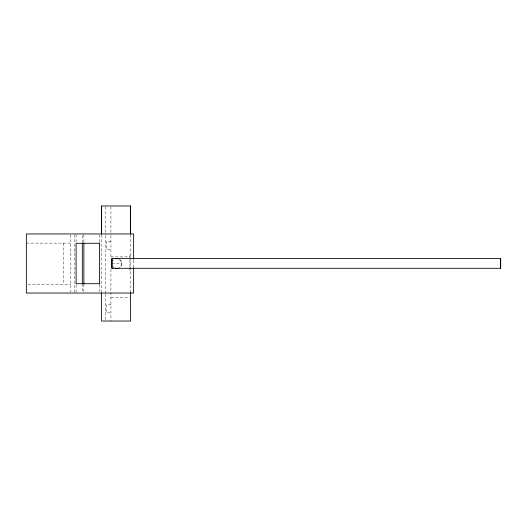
<?xml version="1.0" encoding="UTF-8"?>
<svg xmlns="http://www.w3.org/2000/svg" width="527" height="527" viewBox="0 0 527 527"><rect width="100%" height="100%" fill="white"/><g stroke="black" fill="none" stroke-linecap="round" stroke-linejoin="round"><path stroke-width="0.4" stroke-dasharray="2.63 1.98" d="M110.933 241.267L106.27 241.267L106.27 249.35L110.933 249.35M26.35 243.131L70.822 243.131M110.933 256.893L130.525 256.893M111.915 263.5L121.862 263.5M27.971 284.646L70.822 284.646M110.933 297.241L129.708 297.241M110.933 304.764L106.27 304.764L106.27 312.854L110.933 312.854M133.634 260.219L133.634 266.781M130.525 234.778L130.525 292.221M129.905 255.397L129.905 267.169M129.905 267.953L129.905 271.879M110.933 206.788L110.933 234.732M110.933 235.556L110.933 257.749M110.933 269.251L110.933 321.029M105.341 206.788L105.341 234.732M105.341 235.556L105.341 293.084M105.341 293.908L105.341 321.029M101.606 234.778L101.606 293.045M99.432 234.778L99.432 242.512M99.432 284.488L99.432 292.221M83.879 234.778L83.879 242.512M83.879 284.488L83.879 293.045M82.324 235.51L82.324 243.29M82.324 283.71L82.324 291.49M76.105 234.778L76.105 242.163M76.105 284.837L76.105 293.045M74.821 234.778L74.821 293.045M70.822 234.778L70.822 292.221M63.668 243.131L63.668 284.646M119.023 259.192A4.974 4.974 0 0 1 119.023 267.808M114.043 267.808A4.974 4.974 0 0 1 113.015 267.018M112.225 261.01A4.974 4.974 0 0 1 113.015 259.982M120.406 259.976A4.974 4.974 0 0 1 119.379 267.808M113.371 267.018A4.974 4.974 0 0 1 112.58 265.983M112.58 261.01A4.974 4.974 0 0 1 113.371 259.976"/><path stroke-width="0.79" d="M101.606 205.971L101.606 233.955L101.606 205.971L130.525 205.971L130.525 233.916L130.525 205.971M111.922 258.52L111.922 268.302L500.643 268.302L500.65 265.858L500.643 258.52L111.922 258.52L111.922 268.302M99.432 243.29L76.105 243.29L76.105 283.71L99.432 283.71M500.643 258.52L500.643 268.302M133.634 259.396L133.634 233.955L26.35 233.955L26.35 293.045L133.634 293.045L133.634 267.604M130.525 292.399L130.525 321.029L101.606 321.029L101.606 293.045M99.432 242.987L99.432 284.013M83.879 242.987L83.879 284.013M82.324 243.29L82.324 283.71M117.824 268.309A4.974 4.974 0 0 1 115.248 268.309M111.724 264.785A4.974 4.974 0 0 1 111.724 262.215M115.248 258.691A4.974 4.974 0 0 1 117.824 258.691M118.173 268.302A4.974 4.974 0 0 1 115.597 268.302M115.597 258.691A4.974 4.974 0 0 1 118.173 258.691"/></g></svg>
